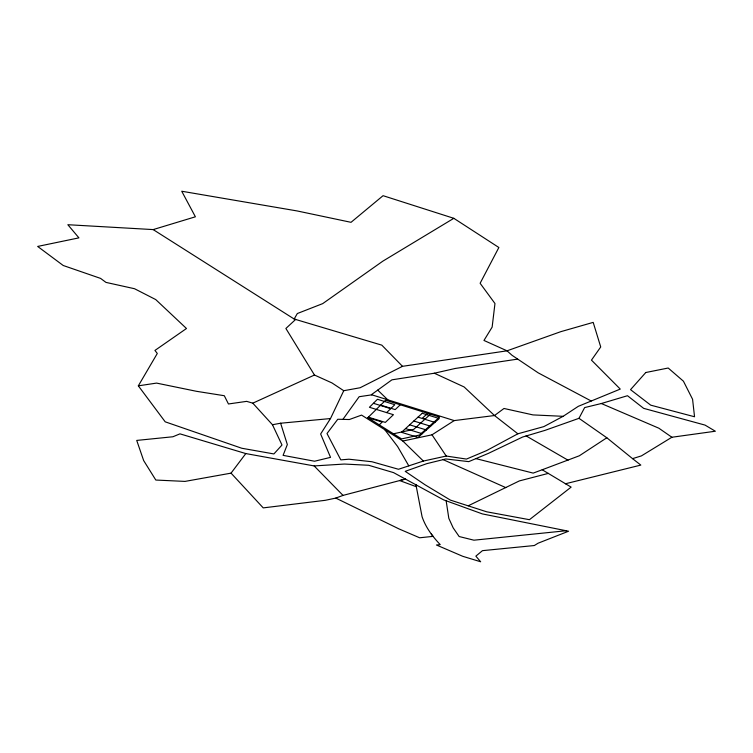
<?xml version="1.0" encoding="UTF-8"?>
<svg xmlns="http://www.w3.org/2000/svg" width="753" height="753" viewBox="0 0 753 753"><rect width="100%" height="100%" fill="white"/><g stroke="black" fill="none" stroke-linecap="round" stroke-linejoin="round"><path stroke-width="1.13" d="M272.464 424.73L281.999 445.023L273.894 453.937L241.779 448.251L165.199 421.821L138.336 385.837L156.558 383.098L196.486 391.306L224.3 395.72L228.451 403.975L246.664 401.358L252.801 403.166L272.464 424.73L280.615 423.224L287.335 444.571L283.081 455.358L314.566 461.231L330.539 457.363L320.637 434.001L330.492 418.555L343.745 390.713L360.122 387.748L402.497 366.325L507.033 350.823L560.778 331.678L593.195 322.388L600.725 346.964L591.463 360.132L620.256 389.085L578.323 406.319L563.131 416.315L543.864 426.603L517.866 433.794L486.438 450.671L466.455 459.076L446.228 456.045L423.374 461.052L398.478 469.27L372.001 461.758L348.931 459.208L340.798 459.876L327 433.521L337.768 419.261L349.354 419.525L361.562 415.101L402.846 441.042L423.374 461.052M578.982 418.32L584.648 407.58L601.327 403.523L627.494 395.72L643.655 408.352L705.034 425.097L715.35 431.224L671.883 437.248L641.415 455.894L632.558 458.643L606.824 437.766L578.982 418.32L544.927 430.396L522.638 437.013L488.452 453.344L468.761 461.636L445.814 458.972L426.81 463.65L405.208 471.34L425.031 484.772L450.416 500.114L486.664 511.795L529.434 519.692L571.132 487.116L542.207 469.768L533.18 473.11L475.934 458.624M138.336 385.837L157.302 353.458L154.939 350.437L186.48 328.506L155.73 299.572L134.514 288.719L105.966 282.394L100.591 278.403L63.224 265.498L37.65 246.438L78.924 237.863L67.836 224.714L153.17 229.59L195.394 216.798L181.727 191.234L297.068 210.934L351.03 222.323L383.07 195.686L453.824 218.314L498.863 247.502L480.122 283.279L494.966 303.515L492.142 327.122L483.963 340.45L507.033 350.823L512.012 355.275L538.207 372.857L591.246 401.02M342.907 419.374L359.162 396.709L371.86 394.836M231.049 473.138L245.807 453.57L314.152 465.928L344.413 464.046L368.678 465.279L393.565 472.62L443.555 499.841L482.344 513.904L568.571 531.223L538.15 543.177L534.319 545.53L482.457 550.659L475.858 556.138L480.649 561.766L462.756 556.307L436.439 545.003L440.223 544.617C432.551 536.56 425.699 527.392 422.085 516.765L415.882 484.443L416.503 486.796L399.655 480.565L405.594 479.012L343.02 495.399L335.791 498.091L325.268 500.312L263.23 507.889L231.049 473.138L185.012 481.402L155.815 480.047L143.654 460.563L136.726 440.42L172.908 436.759L179.958 433.85L245.807 453.57M367.859 417.68L385.64 400.21L439.611 417.068L419.459 435.065L401.584 438.905L367.859 417.68L382.242 422.019L379.267 424.861M386.628 412.597L394.826 404.7L377.46 399.278L369.422 407.279L393.433 414.705L385.348 422.405L368.368 417.19M400.257 404.775L395.203 409.613L380.67 405.095M427.704 413.35L422.489 418.094L425.219 418.941M430.443 414.206L413.726 429.37L393.452 433.794M517.603 359.125L455.189 368.471L434.33 373.224L391.936 379.832L371.389 394.685L454.228 420.588L494.495 415.534L503.992 408.474L533.002 414.912L563.131 416.315M606.824 437.766L579.33 455.781L542.207 469.768M402.846 441.042L432.006 434.81L454.228 420.588M453.824 218.314L382.863 261.14L322.708 303.619L297.331 313.53L294.159 319.018L153.17 229.59M468.262 505.781L519.335 480.922L548.419 473.373M252.801 403.166L314.472 375.032L331.941 382.919L343.745 390.713M565.371 483.784L640.822 465.09L632.558 458.643M566.171 530.733L473.938 540.193L459.151 536.531L453.165 527.862L448.816 518.318L446.143 500.773M280.615 423.224L330.492 418.555M409.651 424.824L426.405 429.982M405.547 428.598L422.226 433.709M413.811 421.012L430.631 426.217M373.422 403.297L390.703 408.672M418.009 417.153L434.905 422.405M601.327 403.523L658.866 428.212L671.883 437.248M443.159 459.65L505.8 487.624M434.33 373.224L464.13 386.957L494.495 415.534L517.866 433.794M335.791 498.091L399.156 528.992L419.647 537.783L433.06 536.371L431.271 534.018M526.065 435.874L568.054 460.205M377.724 390.11L387.795 399.815M314.152 465.928L343.02 495.399M402.497 366.325L381.818 345.147L294.159 319.018L295.628 319.46L285.886 328.468L314.472 375.032M384.764 429.681L397.612 446.52L408.804 465.862M432.006 434.81L446.228 456.045M645.782 372.519L630.534 389.659L650.714 405.161L694.548 416.767L692.572 399.259L683.432 381.197L668.193 368.019L645.782 372.519M422.254 413.256L401.481 432.326L418.084 437.399L439.225 418.546L422.254 413.256"/></g></svg>
